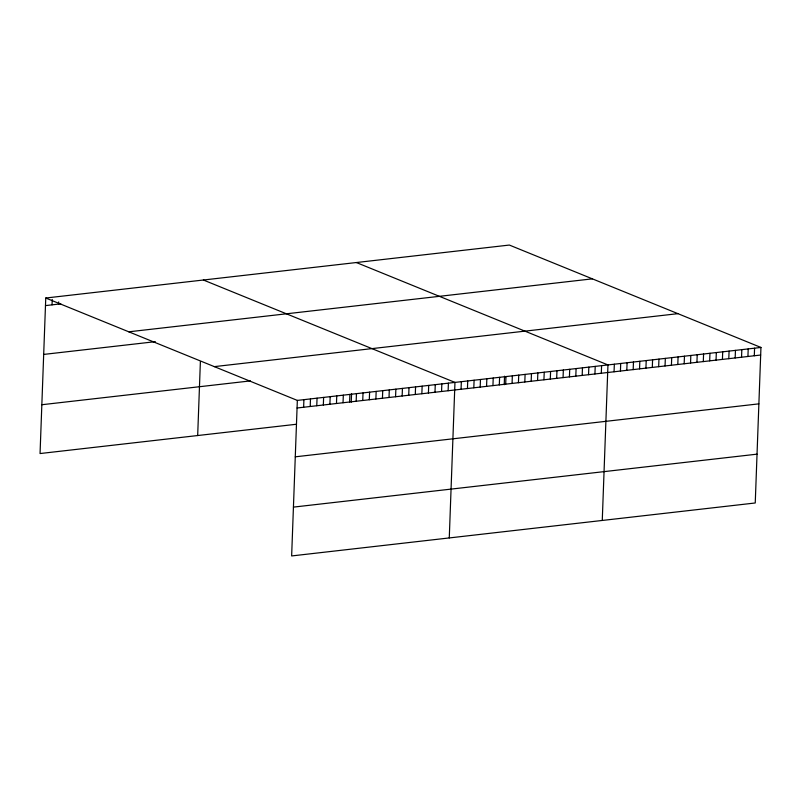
<?xml version="1.0" encoding="UTF-8"?>
<svg xmlns="http://www.w3.org/2000/svg" width="801" height="801" viewBox="0 0 801 801"><rect width="100%" height="100%" fill="white"/><g stroke="black" fill="none" stroke-linecap="round" stroke-linejoin="round"><path stroke-width="1.2" d="M45.757 298.022L297.341 400.41L291.644 555.944L755.243 502.978L760.95 347.454L509.356 245.056L45.757 298.022L40.05 453.546L296.48 424.25M52.045 304.851L52.245 299.434M58.613 304.1L58.693 301.937M197.677 435.544L200.39 361.571M303.639 407.248L303.909 399.669M310.207 406.497L310.478 398.918M316.775 405.747L317.046 398.167M323.344 404.996L323.614 397.416M329.902 404.245L330.182 396.665M336.47 403.494L336.75 395.914M343.038 402.743L343.319 395.163M349.606 401.992L349.887 394.412M351.249 402.192L351.559 393.651M356.175 401.241L356.455 393.661M362.743 400.49L363.023 392.911M369.311 399.739L369.591 392.16M375.879 398.988L376.16 391.409M382.447 398.237L382.728 390.658M389.016 397.486L389.296 389.907M395.584 396.745L395.864 389.156M402.152 395.994L402.432 388.415M408.72 395.243L409.001 387.664M415.288 394.493L415.569 386.913M421.857 393.742L422.137 386.162M428.425 392.991L428.705 385.411M434.993 392.24L435.263 384.66M441.561 391.489L441.832 383.909M448.129 390.738L448.4 383.158M449.271 537.932L454.968 382.407L203.374 280.01M461.066 389.256L461.346 381.676M467.444 388.535L467.724 380.956M473.822 387.804L474.092 380.225M480.189 387.073L480.47 379.494M486.567 386.352L486.848 378.763M492.945 385.621L493.216 378.042M499.313 384.891L499.594 377.311M504.24 384.72L504.55 376.18M505.691 384.16L505.972 376.58M512.069 383.439L512.34 375.859M518.437 382.708L518.718 375.128M524.815 381.977L525.096 374.397M531.183 381.246L531.463 373.666M537.561 380.525L537.841 372.946M543.939 379.794L544.219 372.215M550.307 379.063L550.587 371.484M556.685 378.332L556.965 370.753M563.063 377.611L563.343 370.032M569.431 376.881L569.711 369.301M575.809 376.15L576.089 368.57M582.187 375.429L582.467 367.839M588.555 374.698L588.835 367.118M594.933 373.967L595.213 366.387M601.311 373.236L601.591 365.656M602.262 520.46L607.959 364.936L356.365 262.538M614.057 371.784L614.337 364.205M620.435 371.053L620.705 363.474M626.803 370.322L627.083 362.743M633.18 369.601L633.461 362.022M639.558 368.871L639.829 361.291M645.926 368.14L646.207 360.56M652.304 367.419L652.585 359.829M658.682 366.688L658.953 359.108M665.05 365.957L665.331 358.377M671.428 365.226L671.709 357.647M677.806 364.505L678.077 356.926M684.174 363.774L684.455 356.195M690.552 363.043L690.832 355.464M696.93 362.312L697.2 354.733M703.298 361.591L703.578 354.012M709.676 360.861L709.956 353.281M716.054 360.13L716.324 352.55M722.422 359.409L722.702 351.819M728.8 358.678L729.08 351.098M735.178 357.947L735.448 350.367M741.546 357.216L741.826 349.636M747.924 356.495L748.204 348.916M754.302 355.764L754.572 348.185M45.477 305.602L60.796 303.849M128.781 331.814L592.38 278.848M43.685 354.422L155.334 341.667M214.318 366.628L677.926 313.662M41.842 404.725L250.463 380.896M297.341 400.41L760.95 347.454M297.071 407.999L760.67 355.033M295.279 456.82L758.877 403.854M293.436 507.113L757.035 454.157"/></g></svg>
